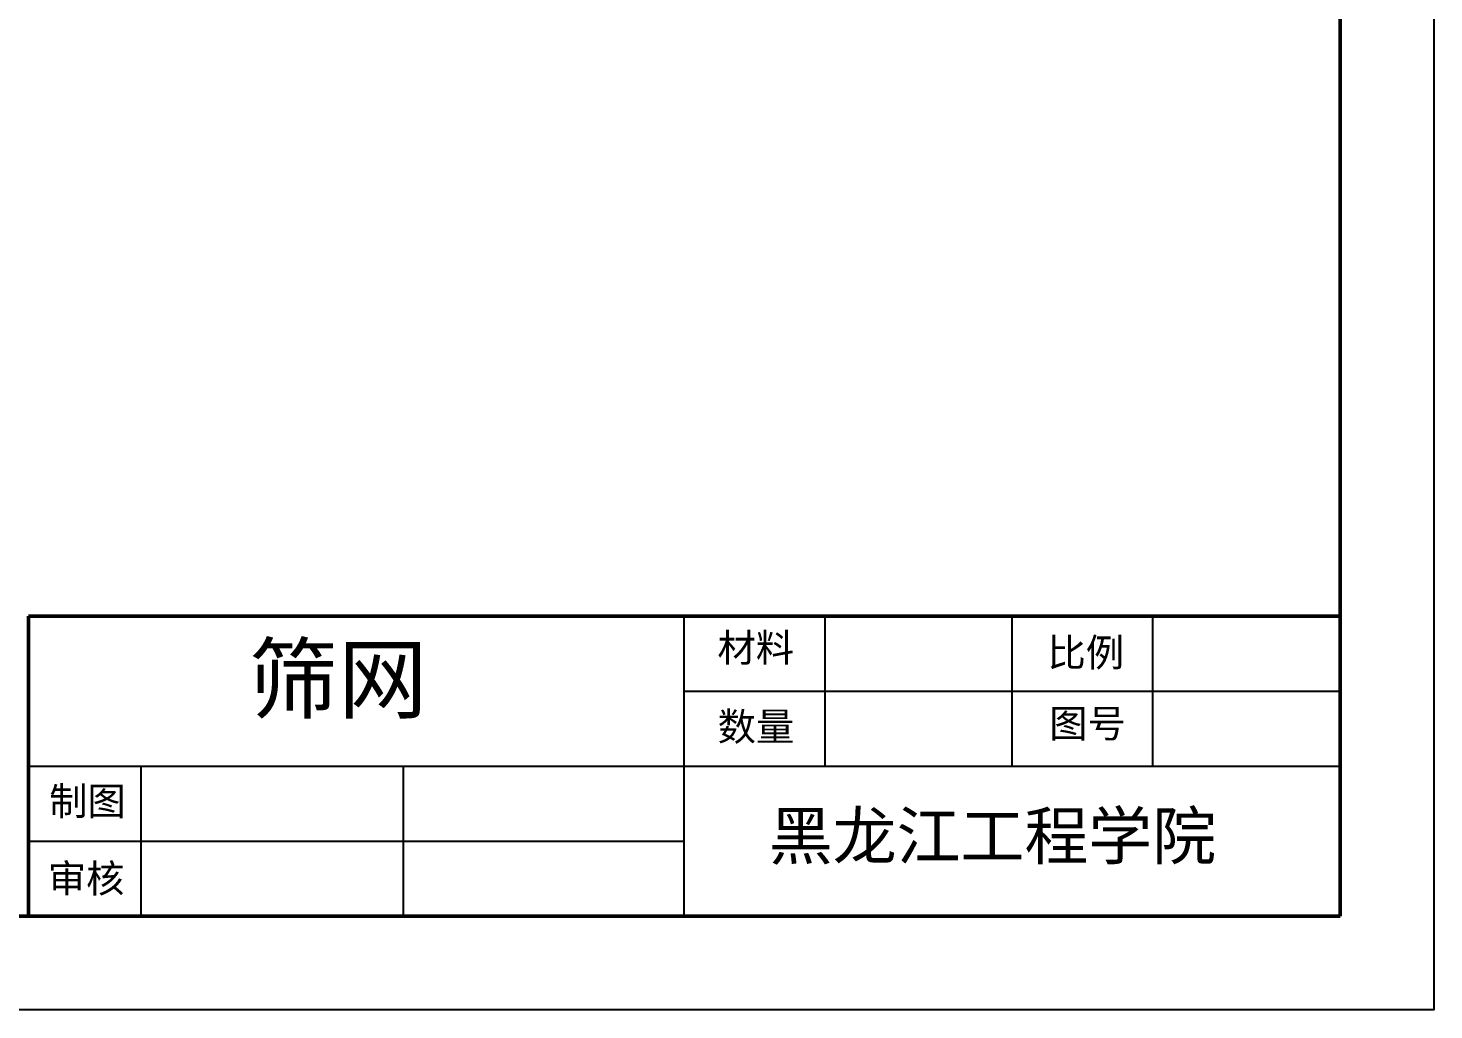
# Model space of a CAD drawing. Extents: x -11378 to 3982, y -2037 to 3878.
# Drawn here: x -10934 to -10784, y 1308.9 to 1413.6 of the extents above; entities that cross this region are included whole.
import ezdxf

# ---------------------------------------------------------------- set-up
doc = ezdxf.new("R2010")
doc.units = 0
for name, color, linetype, lineweight in [('文字层', 7, 'CONTINUOUS', 25), ('标注层', 3, 'CONTINUOUS', 25), ('粗实线', 7, 'CONTINUOUS', 50)]:
    doc.layers.add(name, color=color, linetype=linetype, lineweight=lineweight)
doc.styles.get("Standard").update_dxf_attribs({"font": 'gbenor.shx'})

msp = doc.modelspace()

# ---------------------------------------------------------------- linework, layer by layer
at = {"layer": '文字层'}
for p, q in [((-10863.97, 1318.85), (-10863.97, 1350.85)), ((-10848.97, 1350.85), (-10848.97, 1334.85)), ((-10828.97, 1334.85), (-10828.97, 1350.85)), ((-10813.97, 1334.85), (-10813.97, 1350.85)), ((-10863.97, 1342.85), (-10793.97, 1342.85)), ((-10933.97, 1334.85), (-10793.97, 1334.85)), ((-10921.97, 1334.85), (-10921.97, 1318.85)), ((-10893.97, 1334.85), (-10893.97, 1318.85)), ((-10933.97, 1326.85), (-10863.97, 1326.85))]:
    msp.add_line(p, q, dxfattribs=at)
at = {"layer": '标注层'}
msp.add_lwpolyline([(-11377.97, 1728.85), (-10783.97, 1728.85), (-10783.97, 1308.85), (-11377.97, 1308.85)], close=True, dxfattribs=at)
at = {"layer": '粗实线'}
for p, q in [((-10793.97, 1718.85), (-10793.97, 1318.85)), ((-10933.97, 1350.85), (-10933.97, 1318.85)), ((-10933.97, 1350.85), (-10858.97, 1350.85)), ((-10858.97, 1350.85), (-10793.97, 1350.85)), ((-10793.97, 1318.85), (-11352.97, 1318.85))]:
    msp.add_line(p, q, dxfattribs=at)

# ---------------------------------------------------------------- texts
at = {"layer": '文字层', "attachment_point": 1}
for s, insert, char_height, width in [('{\\fFangSong|b0|i0|c134|p49;筛网}', (-10910.47, 1347.68), 7, 57.5304), ('{\\fFangSong|b0|i0|c134|p49;材料}', (-10860.43, 1349), 3, 9.4561), ('{\\fFangSong|b0|i0|c134|p49;比例}', (-10825.21, 1348.49), 3, 9.286), ('{\\fFangSong|b0|i0|c134|p49;数量}', (-10860.41, 1340.58), 3, 10.1367), ('{\\fFangSong|b0|i0|c134|p49;图号}', (-10825.02, 1340.92), 3, 12.3487), ('{\\fFangSong|b0|i0|c134|p49;制图}', (-10931.75, 1332.63), 3, 7.7546), ('{\\fFangSong|b0|i0|c134|p49;黑龙江工程学院}', (-10854.95, 1329.92), 5, 70), ('{\\fFangSong|b0|i0|c134|p49;审核}', (-10931.9, 1324.38), 3, 10.1367)]:
    msp.add_mtext(s, dxfattribs=dict(at, insert=insert, char_height=char_height, width=width))

doc.saveas('drawing.dxf')
